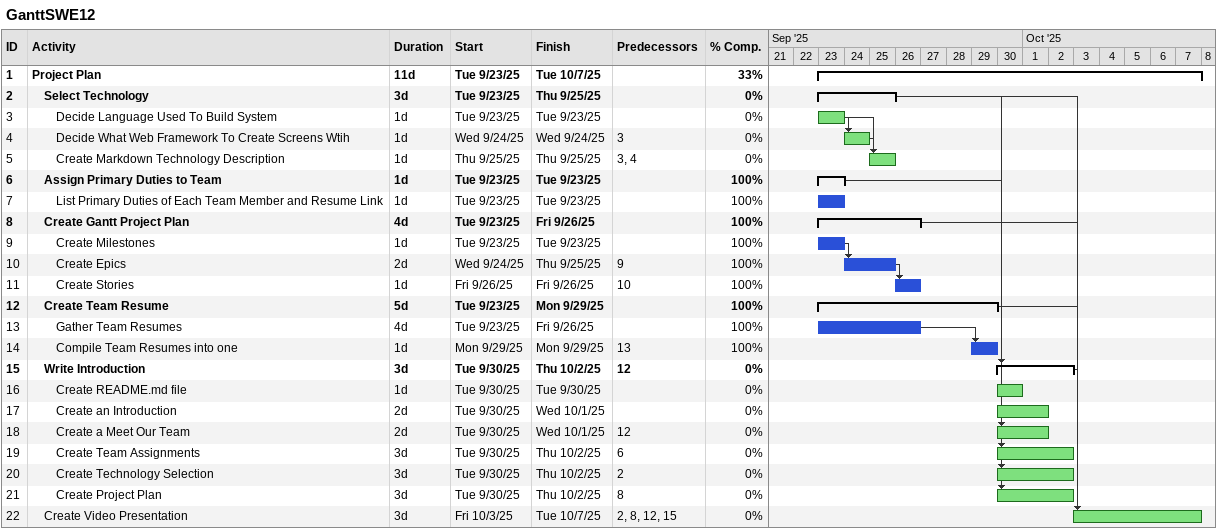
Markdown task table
GanttSWE12

| ID | Level | Task | Duration | Start | Finish | Predecessors | % complete |
|---|---|---|---|---|---|---|---|
| 1 | 1 | **Project Plan** | 11d | 2025-09-23 | 2025-10-07 |  | 33 |
| 2 | 2 | **Select Technology** | 3d | 2025-09-23 | 2025-09-25 |  | 0 |
| 3 | 3 | Decide Language Used To Build System | 1d | 2025-09-23 | 2025-09-23 |  | 0 |
| 4 | 3 | Decide What Web Framework To Create Screens Wtih | 1d | 2025-09-24 | 2025-09-24 | 3 | 0 |
| 5 | 3 | Create Markdown Technology Description | 1d | 2025-09-25 | 2025-09-25 | 3, 4 | 0 |
| 6 | 2 | **Assign Primary Duties to Team** | 1d | 2025-09-23 | 2025-09-23 |  | 100 |
| 7 | 3 | List Primary Duties of Each Team Member and Resume Link | 1d | 2025-09-23 | 2025-09-23 |  | 100 |
| 8 | 2 | **Create Gantt Project Plan** | 4d | 2025-09-23 | 2025-09-26 |  | 100 |
| 9 | 3 | Create Milestones | 1d | 2025-09-23 | 2025-09-23 |  | 100 |
| 10 | 3 | Create Epics | 2d | 2025-09-24 | 2025-09-25 | 9 | 100 |
| 11 | 3 | Create Stories | 1d | 2025-09-26 | 2025-09-26 | 10 | 100 |
| 12 | 2 | **Create Team Resume** | 5d | 2025-09-23 | 2025-09-29 |  | 100 |
| 13 | 3 | Gather Team Resumes | 4d | 2025-09-23 | 2025-09-26 |  | 100 |
| 14 | 3 | Compile Team Resumes into one | 1d | 2025-09-29 | 2025-09-29 | 13 | 100 |
| 15 | 2 | **Write Introduction** | 3d | 2025-09-30 | 2025-10-02 | 12 | 0 |
| 16 | 3 | Create README.md file | 1d | 2025-09-30 | 2025-09-30 |  | 0 |
| 17 | 3 | Create an Introduction | 2d | 2025-09-30 | 2025-10-01 |  | 0 |
| 18 | 3 | Create a Meet Our Team | 2d | 2025-09-30 | 2025-10-01 | 12 | 0 |
| 19 | 3 | Create Team Assignments | 3d | 2025-09-30 | 2025-10-02 | 6 | 0 |
| 20 | 3 | Create Technology Selection | 3d | 2025-09-30 | 2025-10-02 | 2 | 0 |
| 21 | 3 | Create Project Plan | 3d | 2025-09-30 | 2025-10-02 | 8 | 0 |
| 22 | 2 | Create Video Presentation | 3d | 2025-10-03 | 2025-10-07 | 2, 8, 12, 15 | 0 |
